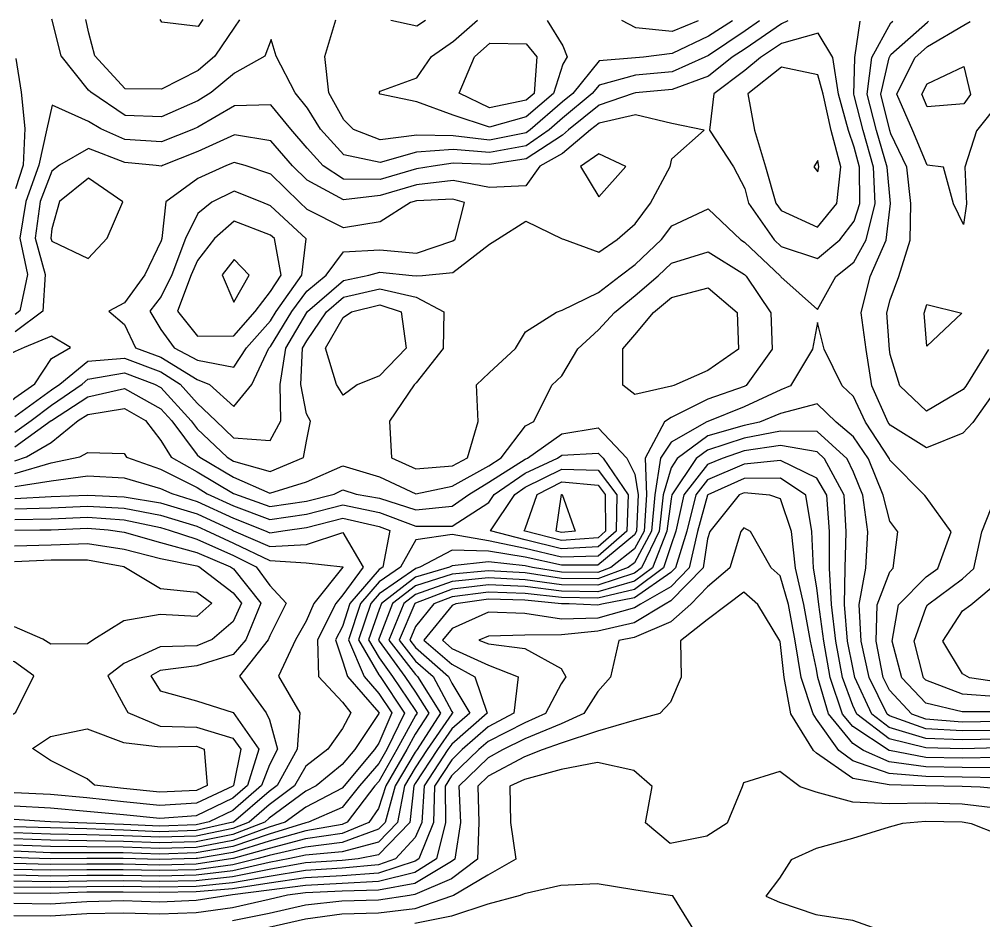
# Model space of a CAD drawing. Header units: metres. Extents: x -1670 to 1663, y -1053 to 1054.
# Drawn here: x -523 to 270, y 310 to 1051 of the extents above; entities that cross this region are included whole.
import ezdxf

# ---------------------------------------------------------------- set-up
doc = ezdxf.new("R2010")
doc.units = ezdxf.units.M

msp = doc.modelspace()

# ---------------------------------------------------------------- linework, layer by layer
at = {"layer": 'CONTOUR_10p0'}
for points in [[(-526.333, 711.457), (-512.995, 721.071), (-496.298, 733.645), (-471.072, 750.959), (-466.264, 754.885), (-436.267, 760.143), (-411.464, 750.822), (-406.31, 748.017), (-381.347, 720.769), (-376.403, 714.136), (-351.707, 690.717), (-346.479, 687.628), (-316.514, 678.963), (-288.934, 690.573), (-286.471, 704.01), (-283.296, 720.544), (-286.419, 726.516), (-291.256, 750.546), (-289.779, 780.527), (-286.282, 786.47), (-270.006, 810.465), (-256.214, 822.368), (-226.214, 829.16), (-196.245, 822.324), (-173.616, 810.244), (-174.208, 780.261), (-196.406, 751.996), (-198.01, 750.332), (-218.212, 720.394), (-216.556, 690.407), (-196.569, 681.24), (-166.578, 683.823), (-154.022, 690.263), (-145.478, 720.227), (-146.708, 750.214), (-136.418, 760.167), (-114.535, 780.124), (-106.355, 793.87), (-80.817, 810.031), (-76.33, 811.619), (-46.311, 826.25), (-28.567, 839.894), (-16.273, 849.309), (5.425, 869.8), (13.784, 881.021), (43.802, 895.134), (70.607, 869.65), (73.724, 867.692), (103.386, 839.591), (103.643, 839.191), (133.566, 812.184), (148.803, 839.487), (163.64, 851.204), (173.651, 869.413), (181.076, 899.38), (179.697, 929.367), (171.234, 959.371), (163.955, 988.122), (163.59, 989.372), (164.003, 1008.779), (164.253, 1019.354), (168.795, 1049.328)], [(109.186, 1049.465), (104.122, 1047.256), (74.089, 1026.634), (63.635, 1019.586), (44.052, 1004.102), (14.043, 993.226), (-15.949, 990.483), (-18.027, 989.79), (-45.957, 980.25), (-70.975, 959.928), (-75.999, 955.682), (-106.028, 936.23), (-136.024, 931.459), (-166.006, 932.691), (-182.427, 930.2), (-196.002, 927.795), (-226.007, 919.055), (-255.991, 919.518), (-272.74, 930.407), (-285.918, 945.024), (-299.343, 960.452), (-315.821, 980.549), (-345.808, 979.652), (-375.833, 962.288), (-379.595, 960.637), (-405.846, 950.081), (-435.827, 951.972), (-455.622, 960.811), (-465.777, 966.933), (-495.732, 980.165), (-500.058, 960.913), (-506.575, 930.944), (-517.26, 900.985), (-522.392, 871.012), (-515.884, 841.014), (-522.322, 811.044), (-526.112, 808.203)], [(282.729, 481.494), (252.744, 481.403), (222.776, 488.506), (202.907, 509.54), (195.031, 539.542), (200.221, 569.514), (223.015, 592.371), (232.515, 599.423), (243.463, 629.382), (223.165, 657.89), (221.961, 659.415), (193.251, 688.377), (192.825, 689.466), (173.06, 719.495), (163.386, 740.782), (154.005, 749.523), (139.134, 779.541), (133.542, 801.692), (129.571, 779.563), (111.48, 749.621), (103.429, 746.315), (73.412, 732.137), (43.4, 720.176), (42.691, 719.795), (13.375, 703.066), (4.679, 689.898), (-0.019, 659.925), (-2.713, 629.948), (-16.837, 604.093), (-21.92, 600.008), (-46.852, 590.785), (-76.836, 591.141), (-106.811, 595.63), (-136.791, 597.521), (-166.783, 594.707), (-196.789, 585.139), (-215.718, 570.469), (-226.873, 541.983), (-227.388, 540.512), (-226.879, 539.645), (-205.63, 510.478), (-196.99, 497.61), (-185.953, 480.449), (-197.069, 463.111), (-203.968, 450.506), (-221.354, 420.562), (-227.195, 401.875), (-235.337, 390.61), (-257.226, 381.42), (-287.222, 376.927), (-317.224, 369.206), (-346.801, 360.882), (-347.228, 360.779), (-377.224, 356.228), (-407.21, 355.454), (-437.193, 356.174), (-467.178, 356.18), (-497.164, 355.893), (-527.146, 356.828)]]:
    msp.add_lwpolyline(points, dxfattribs=at)
at = {"layer": 'CONTOUR_10p5'}
for points in [[(86.012, 1049.518), (74.123, 1041.258), (44.092, 1021.116), (41.063, 1019.638), (14.076, 1007.607), (-15.916, 1004.819), (-45.919, 996.779), (-51.503, 989.867), (-75.967, 969.602), (-87.11, 959.965), (-106.004, 946.924), (-136.001, 941.444), (-165.98, 943.888), (-195.971, 941.559), (-225.975, 933.029), (-255.946, 939.406), (-275.114, 960.397), (-285.842, 977.827), (-295.807, 990.428), (-311.573, 1020.448), (-315.698, 1034.249), (-320.76, 1020.47), (-345.746, 1006.573), (-364.901, 990.587), (-375.783, 983.873), (-405.799, 970.716), (-435.781, 971.735), (-463.96, 990.814), (-465.718, 992.71), (-488.28, 1020.854), (-495.571, 1050.252), (-496.046, 1050.856)], [(282.597, 749.227), (261.502, 719.292), (253.271, 710.627), (223.259, 698.52), (193.317, 717.185), (191.828, 719.452), (178.437, 749.467), (173.615, 779.462), (169.672, 809.455), (176.898, 839.422), (190.095, 869.376), (193.717, 899.351), (191.075, 929.341), (182.149, 959.345), (174.648, 989.347), (178.404, 1019.322), (194.078, 1047.878), (195.653, 1049.266)], [(-525.629, 1018.557), (-521.053, 990.945), (-518.074, 960.955), (-519.487, 930.974), (-525.875, 911.34)], [(-526.361, 699.462), (-496.433, 721.033), (-496.326, 721.113), (-466.297, 740.378), (-436.297, 747.173), (-406.35, 730.634), (-397.345, 720.806), (-376.452, 692.778), (-374.333, 690.769), (-346.509, 674.329), (-316.554, 661.324), (-286.548, 670.468), (-256.533, 683.818), (-226.569, 674.709), (-196.616, 660.804), (-166.617, 666.911), (-136.593, 683.85), (-126.527, 690.2), (-106.533, 716.556), (-99.579, 720.122), (-84.699, 750.072), (-76.454, 757.62), (-63.398, 780.007), (-46.382, 795.414), (-33.39, 809.922), (-16.332, 823.638), (2.725, 839.823), (13.714, 850.23), (43.72, 859.585), (73.662, 841.054), (75.138, 839.656), (95.358, 809.626), (96.484, 779.639), (75.015, 749.705), (73.451, 748.942), (43.442, 738.496), (13.422, 723.4), (7.787, 719.875), (-8.117, 689.928), (-6.899, 659.941), (-8.951, 629.962), (-16.81, 615.575), (-36.14, 600.041), (-46.84, 596.083), (-76.824, 596.355), (-100.787, 600.189), (-106.797, 601.497), (-136.774, 604.838), (-166.767, 601.524), (-169.009, 600.346), (-196.773, 592.269), (-224.873, 570.49), (-226.819, 565.52), (-235.566, 540.531), (-226.91, 525.803), (-215.763, 510.501), (-197.025, 482.592), (-195.661, 480.471), (-197.035, 478.328), (-212.251, 450.525), (-227.144, 424.174), (-230.239, 420.582), (-253.138, 390.651), (-257.209, 388.942), (-287.206, 383.602), (-317.211, 375.024), (-347.217, 365.758), (-376.23, 360.949), (-377.213, 360.8), (-407.2, 359.978), (-437.183, 360.747), (-467.168, 360.8), (-497.153, 360.634), (-515.262, 361.268), (-527.135, 361.71)], [(-226.244, 816.127), (-208.807, 810.325), (-204.479, 780.331), (-226.378, 757.834), (-244.754, 750.439), (-256.4, 741.769), (-261.812, 750.478), (-270.814, 780.483), (-256.252, 805.81), (-249.538, 810.418), (-226.244, 816.127)], [(282.757, 493.73), (252.778, 495.914), (222.82, 507.532), (220.963, 509.498), (213.255, 539.5), (222.958, 567.569), (224.107, 569.459), (252.996, 590.856), (262.118, 599.355), (268.709, 629.324), (280.521, 659.28)]]:
    msp.add_lwpolyline(points, dxfattribs=at)
at = {"layer": 'CONTOUR_11p0'}
for points in [[(-341.623, 1050.501), (-345.66, 1044.262), (-361.86, 1020.564), (-375.726, 1008.779), (-405.747, 993.27), (-435.731, 993.715), (-460.62, 1020.791), (-465.611, 1039.327), (-468.079, 1050.792)], [(63.689, 1049.57), (44.128, 1036.864), (14.11, 1022.614), (-9.533, 1019.754), (-15.883, 1019.156), (-45.873, 1016.8), (-67.601, 989.904), (-75.936, 982.999), (-102.528, 960), (-105.979, 957.618), (-135.978, 951.43), (-165.955, 955.085), (-195.939, 955.486), (-225.932, 951.703), (-248.002, 960.334), (-255.879, 968.201), (-268.177, 990.365), (-271.546, 1020.356), (-262.516, 1050.32)], [(-217.231, 1050.216), (-195.732, 1045.472), (-188.654, 1050.15)], [(274.334, 779.23), (255.546, 749.289), (253.354, 746.444), (223.328, 728.574), (201.453, 749.414), (193.451, 775.307), (192.801, 779.418), (190.791, 809.406), (193.554, 820.088), (200.543, 839.368), (209.947, 869.33), (210.556, 899.312), (207.014, 929.304), (193.868, 956.652), (193.064, 959.32), (185.661, 989.321), (192.555, 1019.289), (194.018, 1021.955), (224.064, 1048.606), (225.029, 1049.198)], [(13.649, 822.002), (43.652, 830.011), (67.633, 809.689), (68.691, 779.703), (43.496, 762.014), (15.506, 749.841), (13.481, 749.131), (-16.519, 742.323), (-26.284, 749.937), (-26.529, 779.922), (-16.406, 791.545), (-1.162, 809.848), (13.649, 822.002)], [(-526.387, 687.89), (-516.914, 691.096), (-496.368, 703.012), (-474.179, 720.982), (-466.33, 726.014), (-436.334, 730.854), (-418.864, 720.855), (-406.409, 704.66), (-397.707, 690.822), (-376.483, 678.889), (-346.54, 661.03), (-345.833, 660.719), (-316.579, 650.327), (-286.584, 654.772), (-263.78, 660.531), (-256.578, 663.892), (-245.634, 660.489), (-226.609, 657.02), (-196.646, 647.448), (-166.655, 650.435), (-153.026, 660.277), (-136.624, 670.232), (-106.596, 689.32), (-104.818, 690.15), (-76.563, 709.932), (-46.567, 714.951), (-23.155, 689.962), (-16.67, 676.767), (-13.779, 659.957), (-15.189, 629.976), (-16.784, 627.057), (-46.827, 601.941), (-76.811, 601.993), (-106.781, 608.619), (-136.755, 613.45), (-166.737, 614.372), (-193.31, 600.401), (-196.757, 599.399), (-226.79, 578.38), (-233.622, 570.51), (-243.744, 540.549), (-226.942, 511.96), (-225.896, 510.524), (-205.97, 480.495), (-220.534, 450.544), (-227.11, 438.909), (-242.877, 420.611), (-257.177, 402.836), (-284.77, 390.724), (-287.191, 390.277), (-317.197, 380.842), (-347.205, 370.738), (-377.202, 365.421), (-407.189, 364.556), (-437.172, 365.425), (-467.156, 365.651), (-497.141, 365.67), (-527.124, 366.777)], [(282.785, 505.965), (258.78, 509.411), (252.816, 512.806), (236.831, 539.446), (252.936, 564.638), (259.833, 569.376), (282.976, 588.895)]]:
    msp.add_lwpolyline(points, dxfattribs=at)
at = {"layer": 'CONTOUR_11p5'}
for points in [[(-371.757, 1050.571), (-375.643, 1044.943), (-405.62, 1048.59), (-406.804, 1050.651)], [(-88.678, 1049.92), (-75.83, 1028.905), (-72.11, 1019.898), (-75.865, 1013.905), (-83.538, 989.94), (-105.949, 970.614), (-135.953, 962.215), (-165.916, 971.893), (-195.875, 983.01), (-225.846, 989.297), (-226.821, 990.27), (-225.84, 991.722), (-195.83, 1002.726), (-183.693, 1020.155), (-165.776, 1032.956), (-146.022, 1050.052)], [(35.621, 1049.634), (14.152, 1040.925), (-15.826, 1043.727), (-27.183, 1049.779)], [(442.202, 1048.698), (445.206, 1018.707), (447.871, 988.717), (433.777, 969.976), (403.781, 964.984), (373.825, 977.572), (355.684, 988.93), (343.881, 995.444), (313.919, 1005.007), (290.628, 989.08), (283.884, 983.657), (264.471, 959.156), (254.819, 929.194), (256.204, 899.207), (253.666, 882.198), (245.608, 899.232), (237.376, 929.234), (223.793, 930.899), (212.036, 959.277), (199.04, 989.29), (213.727, 1019.24), (224.018, 1028.576), (254.043, 1046.1), (259.293, 1049.119)], [(223.53, 816.432), (252.263, 809.265), (223.451, 782.233), (221.299, 809.336), (223.53, 816.432)], [(-526.412, 677.283), (-496.407, 686.058), (-472.837, 690.995), (-466.402, 694.735), (-436.419, 693.916), (-434.486, 690.907), (-406.464, 680.932), (-376.514, 665.774), (-368.126, 660.771), (-346.563, 650.77), (-316.604, 639.592), (-286.609, 643.949), (-256.607, 651.548), (-226.636, 645.389), (-196.677, 634.244), (-166.692, 634.239), (-136.662, 653.684), (-132.152, 660.229), (-106.622, 677.704), (-80.076, 690.093), (-76.603, 692.524), (-46.615, 694.223), (-42.665, 690.007), (-22.083, 659.976), (-23.232, 629.995), (-46.809, 609.502), (-76.796, 608.746), (-106.765, 615.74), (-136.735, 622.063), (-166.708, 627.219), (-196.703, 622.789), (-209.196, 600.438), (-226.767, 588.379), (-242.261, 570.53), (-251.922, 540.568), (-239.202, 510.555), (-226.978, 496.515), (-216.379, 480.519), (-227.071, 455.656), (-230.509, 450.567), (-255.514, 420.64), (-257.141, 418.618), (-287.162, 402.987), (-304.198, 390.768), (-317.184, 386.66), (-347.194, 375.717), (-377.192, 370.044), (-407.179, 369.15), (-437.161, 370.111), (-467.145, 370.522), (-497.13, 370.747), (-527.112, 371.844)]]:
    msp.add_lwpolyline(points, dxfattribs=at)
at = {"layer": 'CONTOUR_12p0'}
for points in [[(-135.795, 1031.151), (-105.811, 1030.803), (-97.228, 1019.956), (-99.304, 989.977), (-105.918, 984.273), (-135.917, 978.167), (-160.872, 990.118), (-148.404, 1020.073), (-135.795, 1031.151)], [(223.947, 997.727), (253.965, 1012.125), (259.529, 989.151), (253.894, 981.396), (223.904, 978.847), (219.599, 989.243), (223.947, 997.727)], [(-526.436, 666.677), (-496.44, 671.395), (-466.446, 675.435), (-436.465, 673.917), (-406.5, 665.141), (-397.385, 660.838), (-376.54, 654.464), (-346.586, 640.582), (-321.081, 630.679), (-316.629, 628.739), (-304.047, 630.64), (-286.634, 633.127), (-256.631, 640.751), (-226.663, 633.758), (-218.103, 630.442), (-223.693, 600.471), (-226.744, 598.377), (-250.901, 570.55), (-256.836, 551.595), (-262.745, 540.593), (-256.901, 523.435), (-252.875, 510.586), (-227.013, 480.884), (-226.787, 480.542), (-227.015, 480.012), (-246.879, 450.605), (-257.096, 438.137), (-278.563, 420.693), (-287.132, 416.135), (-317.167, 393.957), (-320.888, 390.806), (-347.183, 380.696), (-377.181, 374.666), (-407.168, 373.744), (-437.151, 374.797), (-467.134, 375.393), (-497.118, 375.824), (-527.1, 376.911)], [(-106.649, 666.087), (-76.63, 681.085), (-46.647, 680.168), (-31.442, 659.998), (-31.89, 630.015), (-46.792, 617.063), (-76.78, 615.498), (-106.748, 622.861), (-135.359, 630.252), (-115.264, 660.19), (-106.649, 666.087)]]:
    msp.add_lwpolyline(points, dxfattribs=at)
at = {"layer": 'CONTOUR_12p5'}
for points in [[(-76.654, 670.618), (-46.675, 667.812), (-40.801, 660.019), (-40.549, 630.035), (-46.774, 624.624), (-76.765, 622.25), (-106.732, 629.982), (-107.53, 630.188), (-106.728, 631.843), (-96.824, 660.148), (-76.654, 670.618)], [(-526.458, 656.988), (-496.47, 658.386), (-466.483, 659.572), (-436.5, 658.367), (-406.527, 653.426), (-376.563, 644.262), (-347.357, 630.739), (-346.61, 630.394), (-316.655, 617.3), (-286.666, 619.023), (-256.658, 629.014), (-239.948, 600.508), (-256.776, 577.781), (-262.495, 570.576), (-277.602, 540.627), (-276.8, 510.641), (-256.979, 489.334), (-250.169, 480.596), (-257.029, 467.624), (-269.095, 450.656), (-287.084, 436.79), (-296.414, 420.734), (-317.142, 404.899), (-333.75, 390.836), (-347.171, 385.676), (-377.171, 379.289), (-407.158, 378.338), (-437.14, 379.484), (-467.123, 380.264), (-497.106, 380.902), (-527.089, 381.978)]]:
    msp.add_lwpolyline(points, dxfattribs=at)
at = {"layer": 'CONTOUR_13p0'}
for points in [[(-76.678, 660.151), (-76.3, 660.101), (-65.681, 630.092), (-76.749, 629.002), (-81.105, 630.128), (-76.773, 660.102), (-76.678, 660.151)], [(-526.478, 648.305), (-496.491, 649.317), (-466.503, 650.521), (-436.522, 648.841), (-406.55, 643.228), (-376.586, 634.059), (-369.526, 630.79), (-346.633, 620.209), (-316.681, 605.862), (-286.701, 603.92), (-256.724, 600.637), (-256.671, 600.547), (-256.724, 600.475), (-280.425, 570.617), (-286.811, 556.122), (-295.482, 540.668), (-309.519, 510.716), (-291.977, 480.692), (-294.103, 450.713), (-310.669, 420.767), (-317.117, 415.841), (-346.612, 390.865), (-347.16, 390.655), (-377.16, 383.911), (-407.147, 382.932), (-437.129, 384.17), (-467.112, 385.135), (-497.095, 385.979), (-527.077, 387.044)]]:
    msp.add_lwpolyline(points, dxfattribs=at)
at = {"layer": 'CONTOUR_13p5'}
msp.add_lwpolyline([(-526.498, 639.621), (-496.512, 640.249), (-466.524, 641.47), (-436.544, 639.315), (-406.574, 633.029), (-399.481, 630.859), (-376.611, 623.347), (-346.657, 610.024), (-327.954, 600.71), (-316.728, 585.421), (-303.274, 570.67), (-316.823, 544.051), (-318.038, 540.72), (-341.643, 510.79), (-319.807, 480.756), (-316.982, 474.749), (-310.269, 450.75), (-317.067, 437.785), (-323.437, 420.796), (-347.137, 400.416), (-366.597, 390.911), (-377.149, 388.534), (-407.137, 387.526), (-437.118, 388.856), (-467.101, 390.005), (-497.083, 391.056), (-501.76, 391.221), (-527.063, 393.064)], dxfattribs=at)
at = {"layer": 'CONTOUR_14p0'}
msp.add_lwpolyline([(-526.518, 630.835), (-505.785, 631.102), (-496.533, 631.18), (-466.545, 632.419), (-449.699, 630.974), (-436.567, 629.23), (-406.602, 620.64), (-376.636, 612.398), (-349.025, 600.759), (-346.682, 598.98), (-324.212, 570.718), (-336.32, 540.762), (-346.844, 528.548), (-376.85, 519.169), (-406.843, 515.502), (-414.636, 510.957), (-406.882, 498.648), (-376.915, 490.586), (-346.953, 480.878), (-346.908, 480.818), (-325.691, 450.785), (-334.982, 420.823), (-347.115, 410.39), (-377.132, 395.948), (-407.123, 393.643), (-437.1, 396.765), (-467.079, 399.647), (-497.058, 402.212), (-527.038, 403.934)], dxfattribs=at)
at = {"layer": 'CONTOUR_14p5'}
for points in [[(-526.548, 617.971), (-496.561, 618.76), (-466.574, 619.729), (-436.6, 615.089), (-406.632, 607.664), (-376.661, 601.448), (-375.168, 600.819), (-346.727, 579.222), (-339.994, 570.754), (-346.781, 555.743), (-364.119, 540.825), (-376.812, 535.696), (-406.799, 534.846), (-436.815, 521.278), (-449.947, 511.038), (-436.893, 487.098), (-433.557, 481.017), (-406.948, 469.691), (-376.965, 468.941), (-347.001, 459.902), (-340.579, 450.82), (-346.527, 420.849), (-347.092, 420.364), (-377.109, 406.379), (-407.098, 404.508), (-437.076, 407.563), (-467.053, 410.74), (-497.032, 413.558), (-527.014, 414.803)], [(-676.703, 517.328), (-703.652, 511.62), (-676.77, 488.35), (-673.653, 481.567), (-646.845, 462.094), (-621.547, 451.464), (-616.895, 446.931), (-598.17, 451.41), (-586.896, 452.833), (-556.888, 462.995), (-526.864, 480.117), (-525.504, 481.227), (-510.632, 511.177), (-526.766, 522.591), (-556.734, 530.297), (-586.721, 529.328), (-616.707, 528.727), (-646.701, 525.026), (-676.703, 517.328)]]:
    msp.add_lwpolyline(points, dxfattribs=at)
at = {"layer": 'CONTOUR_15p0'}
for points in [[(-526.577, 605.107), (-496.59, 606.302), (-466.605, 606.37), (-436.696, 600.96), (-436.632, 600.889), (-406.689, 582.867), (-376.711, 579.776), (-364.387, 570.81), (-376.757, 559.807), (-406.738, 561.424), (-436.735, 556.221), (-461.519, 541.049), (-466.763, 537.471), (-496.748, 537.221), (-503.379, 541.145), (-526.701, 551.361)], [(-496.922, 461.18), (-466.923, 467.525), (-436.964, 456.375), (-406.987, 452.637), (-377.001, 453.222), (-370.817, 450.889), (-368.293, 420.899), (-377.085, 416.81), (-407.073, 415.373), (-437.051, 418.362), (-460.929, 421.111), (-467.017, 426.3), (-496.968, 441.342), (-511.803, 451.212), (-496.922, 461.18)]]:
    msp.add_lwpolyline(points, dxfattribs=at)
at = {"layer": 'CONTOUR_5p0'}
for points in [[(282.497, 380.6), (260.447, 389.472), (252.536, 390.643), (222.552, 391.29), (203.682, 389.602), (192.557, 386.594), (162.551, 377.247), (132.547, 369.084), (111.9, 359.829), (102.506, 344.655), (91.07, 329.893), (102.461, 324.986), (132.422, 314.742), (162.397, 310.278), (191.819, 299.678)], [(33.377, 300.042), (14.668, 330.069), (12.519, 330.411), (-17.454, 335.159), (-47.428, 339.973), (-77.416, 338.655), (-107.417, 331.71), (-110.929, 330.357), (-137.421, 323.261), (-167.428, 313.486), (-197.427, 307.435)]]:
    msp.add_lwpolyline(points, dxfattribs=at)
at = {"layer": 'CONTOUR_5p5'}
msp.add_lwpolyline([(282.547, 402.087), (252.57, 405.597), (222.587, 406.425), (192.601, 405.768), (162.62, 407.323), (132.654, 415.451), (119.365, 419.78), (102.708, 432.488), (72.702, 423.2), (71.813, 419.889), (59.316, 389.934), (42.616, 379.273), (12.618, 373.274), (-7.642, 390.088), (-2.348, 420.059), (-17.229, 433.218), (-47.199, 439.766), (-77.197, 433.945), (-107.2, 425.921), (-119.232, 420.328), (-118.878, 390.343), (-114.285, 360.349), (-137.366, 347.202), (-165.619, 330.482), (-167.391, 329.771), (-197.399, 319.384), (-227.392, 316.007), (-257.379, 314.977), (-287.373, 311.05), (-317.374, 304.051)], dxfattribs=at)
at = {"layer": 'CONTOUR_6p0'}
msp.add_lwpolyline([(282.584, 418.223), (267.461, 419.44), (252.603, 420.033), (222.62, 420.583), (192.637, 421.488), (162.664, 426.754), (132.727, 447.54), (130.365, 449.739), (111.843, 479.765), (106.142, 509.762), (102.953, 539.2), (102.795, 539.754), (84.512, 569.779), (73.062, 579.986), (59.725, 569.836), (43.025, 556.992), (20.904, 539.942), (21.613, 509.956), (12.885, 489.546), (4.092, 480.012), (-17.135, 474.404), (-47.139, 465.695), (-77.147, 455.618), (-92.804, 450.251), (-107.158, 444.493), (-137.179, 428.603), (-145.752, 420.389), (-144.824, 390.403), (-145.785, 360.421), (-167.358, 344.135), (-197.372, 331.15), (-201.721, 330.565), (-227.367, 326.572), (-257.354, 325.78), (-287.346, 322.631), (-317.347, 315.646), (-347.345, 309.683)], dxfattribs=at)
at = {"layer": 'CONTOUR_6p5'}
msp.add_lwpolyline([(282.604, 427.158), (252.621, 427.803), (222.638, 428.389), (192.659, 430.864), (162.698, 441.224), (151.152, 449.691), (132.792, 475.502), (130.037, 479.723), (120.343, 509.729), (115.433, 539.725), (109.733, 569.722), (103.078, 593.291), (95.585, 599.738), (78.639, 629.761), (73.184, 632.88), (70.682, 629.779), (61.569, 599.816), (43.087, 584.223), (29.492, 569.906), (13.036, 555.494), (-16.978, 542.616), (-29.571, 540.058), (-36.682, 510.09), (-47.065, 498.306), (-58.507, 480.156), (-77.111, 471.5), (-107.124, 459.294), (-125.331, 450.326), (-137.144, 443.64), (-161.373, 420.424), (-159.916, 390.437), (-164.605, 360.464), (-167.325, 358.411), (-197.351, 340.292), (-227.348, 334.917), (-257.335, 334.108), (-287.323, 332.595), (-302.033, 330.795), (-317.32, 327.24), (-347.321, 320.299), (-377.315, 316.26), (-407.303, 315.094), (-437.285, 315.984), (-467.271, 315.5), (-497.261, 313.478), (-527.245, 313.774)], dxfattribs=at)
at = {"layer": 'CONTOUR_7p0'}
msp.add_lwpolyline([(282.624, 435.524), (252.639, 435.574), (222.656, 436.194), (192.68, 440.241), (171.552, 449.644), (162.73, 455.457), (142.625, 479.694), (134.055, 509.698), (132.886, 516.567), (127.965, 539.696), (122.403, 569.692), (115.625, 599.692), (112.427, 629.683), (103.223, 656.629), (94.357, 659.709), (73.25, 661.542), (69.33, 659.766), (45.255, 629.837), (43.178, 623.592), (39.625, 599.866), (13.076, 572.646), (8.409, 569.954), (-16.95, 554.759), (-46.951, 547.661), (-76.943, 544.705), (-106.928, 544.617), (-136.915, 543.755), (-144.857, 540.322), (-136.93, 537.235), (-106.953, 533.619), (-77.006, 517.187), (-73.401, 510.174), (-77.035, 504.431), (-89.955, 480.228), (-107.094, 472.386), (-137.114, 457.038), (-144.729, 450.37), (-167.163, 428.776), (-172.601, 420.45), (-172.262, 390.466), (-179.714, 360.499), (-197.33, 349.435), (-227.332, 341.879), (-257.321, 340.371), (-287.309, 338.747), (-317.303, 334.775), (-347.297, 330.906), (-347.385, 330.899), (-377.292, 326.231), (-407.28, 325.039), (-437.263, 325.944), (-467.249, 325.378), (-497.238, 323.343), (-527.222, 323.765)], dxfattribs=at)
at = {"layer": 'CONTOUR_7p5'}
for points in [[(-346.098, 853.497), (-355.909, 840.646), (-346.178, 818.415), (-333.813, 840.596), (-346.098, 853.497)], [(282.643, 443.89), (252.657, 443.344), (222.674, 443.999), (192.804, 449.595), (192.702, 449.619), (162.762, 469.356), (154.209, 479.668), (144.101, 509.675), (138.853, 539.671), (134.729, 569.664), (133.04, 583.463), (130.275, 599.658), (128.99, 629.645), (123.968, 659.64), (103.262, 673.453), (73.277, 673.344), (43.447, 659.826), (43.26, 659.593), (35.008, 629.861), (28.275, 599.893), (13.103, 584.337), (-11.751, 570.001), (-16.922, 566.902), (-46.927, 558.381), (-76.913, 557.59), (-106.887, 562.231), (-136.869, 563.443), (-166.885, 550.05), (-174.75, 540.391), (-166.923, 533.647), (-136.97, 519.727), (-112.535, 510.264), (-116.067, 480.288), (-137.086, 469.114), (-158.458, 450.402), (-167.133, 442.052), (-181.228, 420.47), (-182.011, 390.488), (-194.197, 360.532), (-197.309, 358.577), (-227.316, 348.842), (-257.306, 346.634), (-287.295, 344.899), (-317.29, 340.488), (-347.285, 335.885), (-377.276, 333.368), (-407.262, 332.832), (-437.246, 333.308), (-467.231, 333.083), (-497.218, 332.187), (-527.202, 332.502)]]:
    msp.add_lwpolyline(points, dxfattribs=at)
at = {"layer": 'CONTOUR_8p0'}
for points in [[(-346.026, 884.787), (-362.068, 870.645), (-376.085, 852.563), (-381.256, 840.705), (-392.57, 810.747), (-376.228, 790.333), (-346.242, 790.615), (-328.778, 810.6), (-316.174, 826.964), (-307.239, 840.535), (-312.951, 870.532), (-316.067, 873.429), (-346.026, 884.787)], [(282.661, 451.854), (252.674, 451.025), (222.692, 451.818), (192.724, 459.131), (166.017, 479.641), (162.802, 486.559), (154.148, 509.652), (148.658, 539.648), (145.292, 569.64), (143.559, 599.628), (143.487, 629.612), (141.485, 659.6), (133.247, 673.542), (103.296, 688.153), (73.304, 685.147), (43.289, 672.237), (33.534, 659.848), (26.102, 629.881), (16.924, 599.919), (13.129, 596.028), (-16.903, 575.096), (-43.616, 570.074), (-46.902, 569.101), (-70.414, 570.135), (-76.884, 570.281), (-106.862, 573.273), (-136.845, 574.106), (-163.7, 570.35), (-166.842, 568.918), (-190.04, 540.426), (-166.953, 520.534), (-148.214, 510.346), (-138.059, 480.339), (-167.103, 454.997), (-170.244, 450.429), (-189.855, 420.49), (-191.76, 390.51), (-197.265, 378.021), (-213.269, 360.576), (-227.3, 355.805), (-257.292, 352.898), (-287.281, 351.052), (-317.277, 346.201), (-347.274, 340.864), (-377.265, 337.94), (-407.252, 337.357), (-437.235, 337.881), (-467.221, 337.702), (-497.207, 336.928), (-527.191, 337.367)]]:
    msp.add_lwpolyline(points, dxfattribs=at)
at = {"layer": 'CONTOUR_8p5'}
for points in [[(133.847, 934.663), (130.722, 929.48), (133.826, 925.514), (134.666, 929.471), (133.847, 934.663)], [(-345.969, 909.438), (-364.283, 900.634), (-375.996, 891.109), (-385.918, 870.699), (-397.194, 840.741), (-406.138, 822.878), (-415.452, 810.799), (-406.2, 795.724), (-395.228, 780.769), (-376.273, 770.497), (-346.301, 764.795), (-335.92, 780.633), (-316.229, 802.964), (-311.567, 810.561), (-290.425, 840.496), (-286.813, 870.472), (-316.012, 897.613), (-323.345, 900.54), (-345.969, 909.438)], [(282.678, 459.045), (252.691, 458.378), (222.71, 459.669), (192.745, 468.643), (178.462, 479.612), (164.407, 509.628), (162.871, 516.428), (158.464, 539.626), (155.855, 569.616), (156.52, 599.598), (157.292, 629.58), (155.685, 659.568), (139.433, 689.589), (133.296, 695.092), (103.324, 700.299), (73.329, 696.117), (55.299, 689.782), (43.318, 684.738), (23.736, 659.871), (17.195, 629.902), (13.18, 617.862), (7.101, 599.941), (-16.888, 581.931), (-46.889, 574.894), (-76.872, 575.496), (-106.849, 578.862), (-136.832, 579.96), (-166.825, 576.089), (-181.73, 570.391), (-196.866, 551.562), (-201.634, 540.453), (-196.906, 534.305), (-169.839, 510.396), (-166.988, 505.08), (-152.183, 480.371), (-167.075, 467.378), (-178.714, 450.448), (-197.163, 422.473), (-198.336, 420.509), (-201.643, 390.533), (-227.282, 363.867), (-244.133, 360.646), (-257.278, 359.161), (-287.267, 357.204), (-317.264, 351.915), (-347.263, 345.843), (-377.255, 342.512), (-407.241, 341.881), (-437.225, 342.454), (-467.21, 342.322), (-497.196, 341.669), (-527.18, 342.233)]]:
    msp.add_lwpolyline(points, dxfattribs=at)
at = {"layer": 'CONTOUR_9p0'}
for points in [[(104.039, 1011.523), (76.291, 989.573), (81.906, 959.576), (90.802, 929.572), (99.416, 899.568), (103.768, 893.557), (133.722, 879.982), (149.55, 899.453), (152.835, 929.429), (145.02, 959.431), (138.406, 989.43), (134.01, 1005.127), (104.039, 1011.523)], [(-46.049, 940.177), (-61.16, 929.921), (-46.13, 904.902), (-23.821, 929.835), (-46.049, 940.177)], [(-345.915, 933.141), (-352.271, 930.59), (-375.93, 919.975), (-402.136, 900.72), (-405.378, 870.744), (-406.033, 868.635), (-419.605, 840.793), (-436.135, 817.632), (-449.09, 810.876), (-436.176, 799.836), (-427.144, 780.842), (-406.252, 773.188), (-376.31, 754.675), (-366.382, 750.718), (-346.376, 732.508), (-331.543, 750.639), (-317.44, 780.59), (-316.277, 781.908), (-298.714, 810.531), (-286.188, 827.461), (-270.472, 840.45), (-256.129, 859.763), (-226.14, 861.22), (-196.161, 858.586), (-166.153, 868.632), (-164.268, 870.19), (-156.513, 900.156), (-166.075, 902.934), (-196.062, 901.697), (-200.906, 900.258), (-226.087, 884.227), (-256.083, 879.399), (-286.034, 894.562), (-292.4, 900.469), (-315.952, 923.631), (-336.867, 930.555), (-345.915, 933.141)], [(-465.885, 920.185), (-489.745, 900.922), (-495.965, 878.543), (-496.711, 870.954), (-495.988, 868.497), (-466.036, 854.158), (-450.524, 870.848), (-437.457, 900.802), (-465.885, 920.185)], [(-496.168, 790.194), (-518.679, 781.052), (-526.181, 777.763), (-556.199, 763.432), (-586.197, 757.996), (-616.197, 751.489), (-616.615, 751.293), (-646.227, 731.739), (-659.465, 721.407), (-646.277, 709.775), (-616.307, 703.488), (-586.318, 705.202), (-556.308, 715.86), (-547.498, 721.15), (-526.269, 739.762), (-509.999, 751.048), (-496.21, 771.845), (-480.707, 780.965), (-496.168, 790.194)], [(282.694, 466.237), (252.708, 465.73), (222.728, 467.52), (192.767, 478.155), (190.907, 479.583), (176.048, 509.601), (169.654, 539.6), (167.814, 569.588), (173.496, 599.559), (175.136, 629.539), (171.017, 659.532), (163.243, 678.564), (158.178, 689.546), (133.335, 711.824), (103.351, 712.151), (73.353, 706.556), (43.346, 696.734), (34.035, 689.831), (13.939, 659.893), (13.269, 656.623), (9.762, 629.919), (-1.959, 599.962), (-16.872, 588.766), (-46.877, 580.191), (-76.86, 580.711), (-106.836, 584.452), (-136.818, 585.814), (-166.811, 582.295), (-196.822, 570.88), (-197.407, 570.427), (-210.228, 540.472), (-196.932, 523.185), (-182.487, 510.425), (-167.042, 481.629), (-166.308, 480.404), (-167.046, 479.759), (-187.183, 450.468), (-197.133, 435.381), (-206.009, 420.527), (-211.697, 390.556), (-227.258, 374.372), (-257.261, 366.378), (-287.252, 363.578), (-300.217, 360.775), (-317.251, 357.628), (-347.251, 350.821), (-377.244, 347.084), (-407.231, 346.405), (-437.214, 347.027), (-467.199, 346.941), (-497.185, 346.411), (-527.169, 347.098)]]:
    msp.add_lwpolyline(points, dxfattribs=at)
at = {"layer": 'CONTOUR_9p5'}
for points in [[(104.084, 1030.833), (86.903, 1019.532), (74.048, 1008.853), (48.353, 989.637), (44.827, 959.661), (64.608, 929.632), (73.825, 911.713), (77.03, 899.619), (97.95, 869.587), (103.7, 864.117), (133.662, 854.213), (152.083, 869.463), (163.718, 884.886), (168.435, 899.409), (168.319, 929.393), (163.858, 945.812), (159.238, 959.398), (150.998, 989.401), (146.287, 1019.396), (134.089, 1039.526), (104.084, 1030.833)], [(-526.304, 724.159), (-496.269, 746.178), (-489.242, 751), (-466.23, 769.793), (-436.239, 772.129), (-406.28, 761.022), (-390.482, 750.774), (-376.354, 735.111), (-361.215, 720.723), (-346.435, 706.684), (-316.455, 704.56), (-307.545, 720.599), (-308.157, 750.585), (-303.459, 780.558), (-286.228, 809.838), (-285.778, 810.501), (-256.183, 836.044), (-235.388, 840.37), (-226.182, 842.937), (-199.718, 840.288), (-196.204, 839.948), (-191.149, 840.268), (-166.213, 842.622), (-136.175, 865.947), (-129.353, 870.11), (-106.146, 884.803), (-76.195, 870.394), (-75.196, 869.986), (-46.235, 859.279), (-31.047, 869.884), (-16.197, 882.578), (-3.729, 899.805), (12.496, 929.752), (13.911, 936.032), (40.542, 959.671), (13.978, 965.084), (-15.99, 972.322), (-45.991, 965.569)], [(-45.991, 965.569), (-52.987, 959.886), (-76.034, 940.407), (-94.644, 929.998), (-106.079, 913.93), (-136.067, 912.605), (-166.039, 918.281), (-196.032, 914.746), (-226.038, 905.885), (-256.03, 902.549), (-285.978, 918.612), (-298.006, 930.465), (-315.889, 950.896), (-345.863, 955.806), (-375.879, 942.197), (-404.838, 930.711), (-405.892, 930.019), (-410.072, 930.723), (-435.87, 933.218), (-465.829, 944.602), (-489.606, 930.905), (-495.857, 925.86), (-505.612, 900.958), (-509.551, 870.983), (-501.343, 840.98), (-503.469, 811.001), (-526.144, 793.997)], [(282.711, 473.428), (252.725, 473.083), (222.746, 475.371), (211.279, 479.537), (192.816, 499.3), (187.689, 509.575), (182, 539.572), (182.678, 569.554), (193.04, 596.688), (195.838, 599.507), (199.75, 629.482), (193.135, 638.15), (187.624, 659.494), (175.725, 689.505), (163.31, 707.578), (149.141, 719.55), (133.387, 734.594), (103.385, 726.81), (85.859, 719.696), (73.377, 716.996), (43.372, 708.385), (18.394, 689.867), (13.327, 682.168), (6.861, 659.91), (3.524, 629.933), (-11.019, 599.983), (-16.856, 595.6), (-46.864, 585.488), (-76.848, 585.926), (-106.824, 590.041), (-136.805, 591.668), (-166.797, 588.501), (-196.806, 578.01), (-206.562, 570.448), (-218.821, 540.492), (-196.957, 512.065), (-195.134, 510.454), (-176.246, 480.426), (-195.653, 450.487), (-197.103, 448.288), (-213.681, 420.544), (-221.751, 390.579), (-227.234, 384.877), (-257.244, 373.899), (-287.237, 370.253), (-317.237, 363.388), (-326.309, 360.835), (-347.24, 355.8), (-377.234, 351.656), (-407.221, 350.93), (-437.204, 351.601), (-467.189, 351.561), (-497.175, 351.152), (-527.158, 351.963)]]:
    msp.add_lwpolyline(points, dxfattribs=at)

doc.saveas('drawing.dxf')
